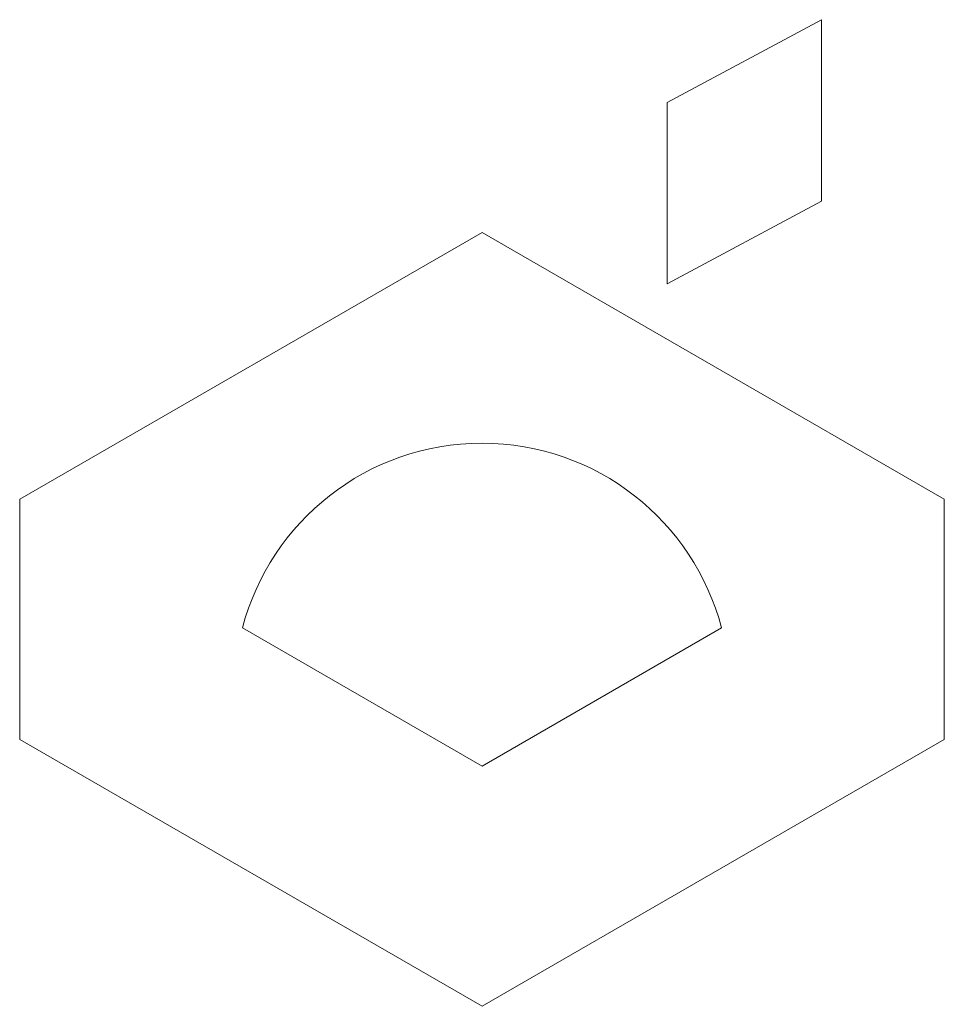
# Model space of a CAD drawing. Header units: inches. Extents: x 491 to 2254, y -2389 to -506.
import ezdxf

# ---------------------------------------------------------------- set-up
doc = ezdxf.new("R2010")
doc.units = ezdxf.units.IN
doc.header["$MEASUREMENT"] = 0
doc.layers.add('Icon White', color=7, linetype='Continuous')

# ---------------------------------------------------------------- blocks, each defined once
blk = doc.blocks.new('block 2')
at = {"layer": 'Icon White', "lineweight": 0}
for points in [[(2020, -852.4), (1725.6, -1010.5), (1725.6, -664.4), (2020, -506.3), (2020, -852.4)], [(1372.5, -912.2), (490.5, -1421.4), (490.5, -1879.5), (1372.5, -2388.7), (2254.5, -1879.5), (2254.5, -1421.4), (1372.5, -912.2)]]:
    blk.add_lwpolyline(points, dxfattribs=at)
blk.add_open_spline([(1372.5, -1314.4), (1591.9, -1314.4), (1776.2, -1463.8), (1829.5, -1666.5), (1829.5, -1666.5), (1372.5, -1930.3), (1372.5, -1930.3), (1372.5, -1930.3), (915.5, -1666.5), (915.5, -1666.5), (968.8, -1463.9), (1153.1, -1314.4), (1372.5, -1314.4)], degree=3, knots=[0, 0, 0, 0, 1, 1, 1, 2, 2, 2, 3, 3, 3, 4, 4, 4, 4], dxfattribs=at)

msp = doc.modelspace()

# ---------------------------------------------------------------- block references
at = {"layer": 'Icon White'}
msp.add_blockref('block 2', (0, 0), dxfattribs=at)

doc.saveas('drawing.dxf')
